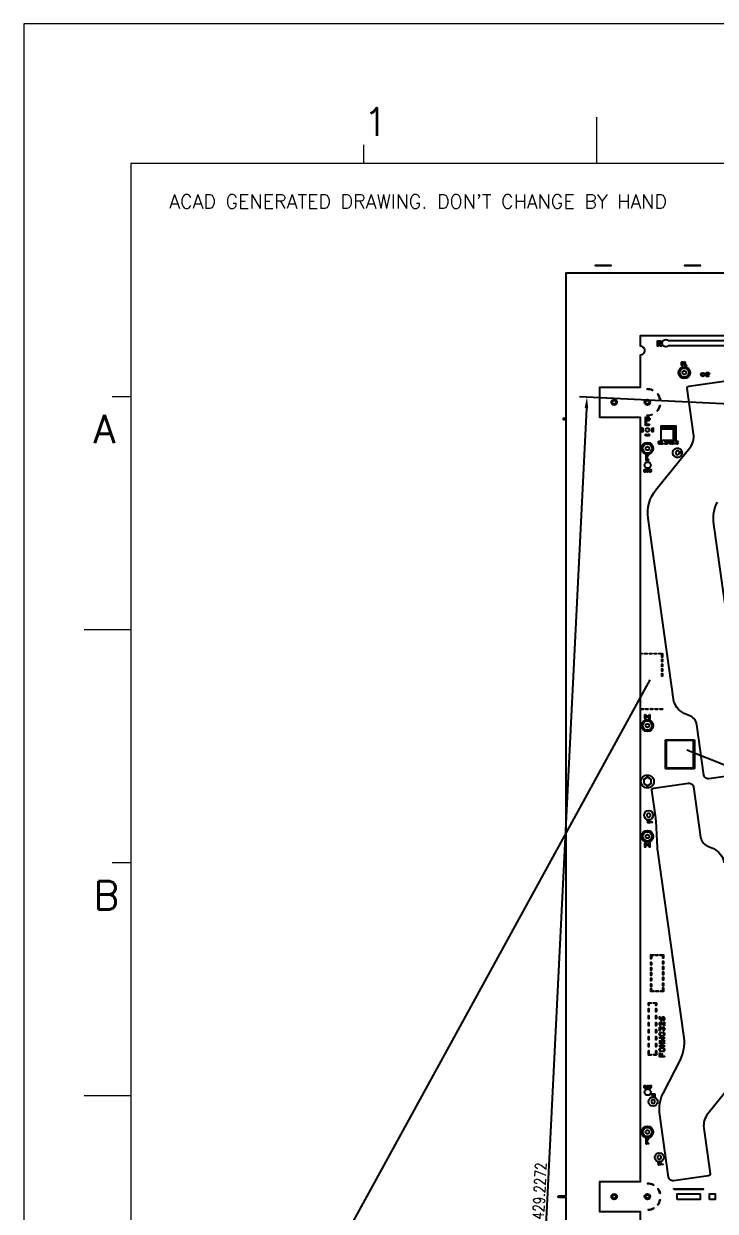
# Model space of a CAD drawing. Header units: millimetres. Extents: x 236 to 1271, y 167 to 899.
# Drawn here: x 236.2 to 423.4, y 577.5 to 898.9 of the extents above; entities that cross this region are included whole.
import ezdxf

# ---------------------------------------------------------------- set-up
doc = ezdxf.new("R2010")
doc.units = ezdxf.units.MM
doc.header["$LTSCALE"] = 23.1
doc.header["$PDMODE"] = 3
doc.header["$PDSIZE"] = 6
doc.layers.get('0').update_dxf_attribs({"linetype": 'CONTINUOUS'})
doc.layers.get('Defpoints').update_dxf_attribs({"linetype": 'CONTINUOUS'})
doc.layers.add('0PAPERF', color=2, linetype='CONTINUOUS', lineweight=0, plot=False)
doc.layers.add('備註', color=1, linetype='CONTINUOUS')
doc.layers.add('尺寸線', color=3, linetype='CONTINUOUS', lineweight=0)
doc.styles.add('SIMPLEX', font='simplex.shx')
doc.styles.get("Standard").update_dxf_attribs({"font": 'simplex.shx', "width": 0.8})
doc.dimstyles.get("Standard").update_dxf_attribs({"dimtxt": 3, "dimasz": 3, "dimexe": 2, "dimexo": 0.35, "dimtad": 1, "dimdec": 4, "dimzin": 0, "dimdsep": 46, "dimtxsty": 'Standard', "dimcen": 0.09, "dimazin": 0, "dimtp": 0.01, "dimtm": 0.01, "dimtfac": 1, "dimtofl": 0, "dimtmove": 0, "dimatfit": 3, "dimfxl": 0, "dimtolj": 1, "dimtzin": 0, "dimarcsym": 0})

# ---------------------------------------------------------------- blocks, each defined once
blk = doc.blocks.new('*D7')
at = {"layer": 'Defpoints', "color": 0}
for p in [(429.63, 795.8), (367.35, 369.14), (408.29, 367.1)]:
    blk.add_point(p, dxfattribs=at)
at = {"layer": '尺寸線', "color": 0, "lineweight": -2}
for p, q in [((429.28, 795.81), (386.69, 797.93)), ((388.54, 794.84), (367.5, 372.13)), ((407.94, 367.12), (365.35, 369.24))]:
    blk.add_line(p, q, dxfattribs=at)
at = {"layer": '尺寸線', "color": 0}
for points in [[(389.04, 794.81), (388.04, 794.86), (388.69, 797.83)], [(367, 372.16), (368, 372.11), (367.35, 369.14)]]:
    blk.add_solid(points, dxfattribs=at)
at = {"layer": '尺寸線', "color": 0, "insert": (375.87, 582.98), "char_height": 3, "attachment_point": 5, "rotation": 87.1501}
blk.add_mtext('\\A1;429.2272', dxfattribs=at)

msp = doc.modelspace()

# ---------------------------------------------------------------- linework, layer by layer
at = {"lineweight": 0}
for p, q in [((391.33644, 861.02562), (391.33644, 873.64089)), ((328.26009, 861.02562), (328.26009, 866.07173)), ((265.18374, 861.02562), (265.18374, 187.3702)), ((1239.08258, 861.02562), (265.18374, 861.02562)), ((265.18374, 797.94927), (260.13763, 797.94927)), ((265.18374, 734.87292), (252.56847, 734.87292)), ((265.18374, 671.79657), (260.13763, 671.79657)), ((265.18374, 608.72022), (252.56847, 608.72022))]:
    msp.add_line(p, q, dxfattribs=at)
for p, q in [((406.49622, 788.25), (406.22963, 788.51659)), ((408.34617, 622.24363), (409.45269, 622.98131))]:
    msp.add_line(p, q)
for points in [[(381.05626, 581.2475, -1), (381.05626, 581.6475), (383.05626, 581.6475), (383.05626, 831.4475), (529.85626, 831.4475), (529.85626, 833.4475, -1), (530.25626, 833.4475), (530.25626, 831.4475), (677.05626, 831.4475), (677.05626, 581.6475), (679.05626, 581.6475, -1), (679.05626, 581.2475), (677.05626, 581.2475), (677.05626, 385.9475), (668.10626, 385.9475), (668.10626, 376.9475), (677.05626, 376.9475), (677.05626, 331.4475), (530.25626, 331.4475), (530.25626, 329.4475, -1), (529.85626, 329.4475), (529.85626, 331.4475), (383.05626, 331.4475), (383.05626, 581.2475)], [(391.05626, 833.3475, -1), (391.05626, 833.5475), (395.05625, 833.5475, -1), (395.05625, 833.3475)], [(415.25626, 833.3475, -1), (415.25626, 833.5475), (419.25625, 833.5475, -1), (419.25625, 833.3475)], [(409.05626, 812.4475, -0.414216), (410.05626, 813.4475, -0.182679), (410.7177, 813.1975), (530.80626, 813.1975), (530.80626, 811.6975), (410.7177, 811.6975, -0.182679), (410.05626, 811.4475, -0.414216)], [(414.32933, 806.43108), (414.32933, 806.85823), (414.32933, 807.28538, -0.414239), (414.39933, 807.35538), (414.72681, 807.35538, -0.234442), (414.78268, 807.328), (414.89195, 807.18562, -0.166397), (414.90641, 807.14267), (414.90641, 807.00095, -0.166398), (414.89195, 806.958), (414.78268, 806.81561, -0.234442), (414.72681, 806.78823), (414.46933, 806.78823), (414.46933, 806.43108, -1)], [(415.12933, 806.43108), (415.12933, 807.28538, -1), (415.26933, 807.28538), (415.26933, 806.50108), (415.63641, 806.50108, -1), (415.63641, 806.36108), (415.19933, 806.36108, -0.414239)], [(414.55626, 804.4475, -0.414217), (415.05626, 804.9475, -0.414217), (415.55626, 804.4475, -0.414217), (415.05626, 803.9475, -0.414217)], [(420.83067, 803.73219), (420.83067, 803.96707), (420.83067, 804.20195, -0.190123), (420.85476, 804.26345), (421.0733, 804.49855, -0.209079), (421.13944, 804.52727), (421.57608, 804.52727, -0.209079), (421.64222, 804.49855), (421.86076, 804.26345, -0.394811), (421.86038, 804.14049), (421.64256, 803.90617, -0.209905), (421.5763, 803.87707), (421.01067, 803.87707), (421.01067, 803.76734), (421.17843, 803.58687), (421.5763, 803.58687, -1), (421.5763, 803.40687), (421.13944, 803.40687, -0.209079), (421.0733, 803.4356), (420.85476, 803.67069, -0.190123)], [(382.30626, 791.9475, -0.414222), (382.55626, 792.1975, -0.414222), (382.80626, 791.9475, -0.414222), (382.55626, 791.6975, -0.414222)], [(404.50051, 790.80069), (404.50051, 791.54999), (404.50051, 792.29929, -0.414226), (404.62551, 792.42429), (405.37735, 792.42429, -0.235848), (405.47728, 792.37439), (405.66489, 792.12593, -0.163746), (405.69031, 792.05037), (405.69031, 791.79891, -0.163734), (405.66489, 791.72336), (405.47728, 791.4749, -0.23584), (405.37735, 791.42499), (404.75051, 791.42499), (404.75051, 790.80069, -1)], [(404.99339, 792.84806, -1), (404.99513, 792.94804, 0.091818), (406.25236, 793.15823, -1), (406.28653, 793.06425, -0.091818)], [(404.55626, 788.9475, -0.414217), (405.05626, 789.4475, -0.414217), (405.55626, 788.9475, -0.414217), (405.05626, 788.4475, -0.414217)], [(409.09788, 789.28432), (412.01558, 789.28432), (412.01558, 786.36663, 1), (412.09678, 786.36663), (412.09678, 789.28432), (412.13538, 789.28432), (412.13538, 786.36663, 1), (412.21658, 786.36663), (412.21658, 789.28432), (412.25518, 789.28432), (412.25518, 786.36663, 1), (412.33638, 786.36663), (412.33638, 789.28432), (412.49648, 789.28432, 1), (412.49648, 789.36553), (412.33638, 789.36553), (412.33638, 789.40412), (412.49648, 789.40412, 1), (412.49648, 789.48533), (412.33638, 789.48533), (412.33638, 789.52392), (412.49648, 789.52392, 1), (412.49648, 789.60513), (412.33638, 789.60513), (412.33638, 789.76522, 1), (412.25518, 789.76522), (412.25518, 789.60513), (412.21658, 789.60513), (412.21658, 789.76522, 1), (412.13538, 789.76522), (412.13538, 789.60513), (412.09678, 789.60513), (412.09678, 789.76522, 1), (412.01558, 789.76522), (412.01558, 789.60513), (409.09788, 789.60513, 1), (409.09788, 789.52392), (412.01558, 789.52392), (412.01558, 789.48533), (409.09788, 789.48533, 1), (409.09788, 789.40412), (412.01558, 789.40412), (412.01558, 789.36553), (409.09788, 789.36553, 1)], [(404.55626, 783.9475, -0.414217), (405.05626, 784.4475, -0.414217), (405.55626, 783.9475, -0.414217), (405.05626, 783.4475, -0.414217)], [(408.09538, 785.29711), (408.09538, 785.40969, -0.156474), (408.10657, 785.44458), (408.16141, 785.52227), (408.10657, 785.59996, -0.156461), (408.09538, 785.63485), (408.09538, 785.74744, -0.156474), (408.10657, 785.78233), (408.18563, 785.89433, -0.245285), (408.23485, 785.92002), (408.39379, 785.92002, -0.245298), (408.44301, 785.89433), (408.52207, 785.78233, -0.156461), (408.53326, 785.74744), (408.53326, 785.63485, -0.156474), (408.52207, 785.59996), (408.46723, 785.52227), (408.52207, 785.44458, -0.156461), (408.53326, 785.40969), (408.53326, 785.29711, -0.156474), (408.52207, 785.26222), (408.44301, 785.15021, -0.245285), (408.39379, 785.12452), (408.23485, 785.12452, -0.245298), (408.18563, 785.15021), (408.10657, 785.26222, -0.156461)], [(410.50636, 785.33171), (410.82424, 785.78204, -1), (410.92228, 785.71284), (410.6044, 785.26251, -1)], [(411.10636, 785.26251, -1), (411.2044, 785.33171), (411.26594, 785.24452), (411.3627, 785.24452), (411.41326, 785.31615), (411.41326, 785.39065), (411.3627, 785.46227), (411.31432, 785.46227, -1), (411.31432, 785.58227), (411.3627, 785.58227), (411.41326, 785.6539), (411.41326, 785.80002), (411.15538, 785.80002, -1), (411.15538, 785.92002), (411.47326, 785.92002, -0.414245), (411.53326, 785.86002), (411.53326, 785.63485, -0.156474), (411.52207, 785.59996), (411.46723, 785.52227), (411.52207, 785.44458, -0.156461), (411.53326, 785.40969), (411.53326, 785.29711, -0.156474), (411.52207, 785.26222), (411.44301, 785.15021, -0.245285), (411.39379, 785.12452), (411.23485, 785.12452, -0.245298), (411.18563, 785.15021)], [(411.69538, 785.29711), (411.69538, 785.40969, -0.156474), (411.70657, 785.44458), (411.76141, 785.52227), (411.70657, 785.59996, -0.156461), (411.69538, 785.63485), (411.69538, 785.74744, -0.156474), (411.70657, 785.78233), (411.78563, 785.89433, -0.245285), (411.83485, 785.92002), (411.99379, 785.92002, -0.245298), (412.04301, 785.89433), (412.12207, 785.78233, -0.156461), (412.13326, 785.74744), (412.13326, 785.63485, -0.156474), (412.12207, 785.59996), (412.06723, 785.52227), (412.12207, 785.44458, -0.156461), (412.13326, 785.40969), (412.13326, 785.29711, -0.156474), (412.12207, 785.26222), (412.04301, 785.15021, -0.245285), (411.99379, 785.12452), (411.83485, 785.12452, -0.245298), (411.78563, 785.15021), (411.70657, 785.26222, -0.156461)], [(412.89538, 785.29711), (412.89538, 785.52227), (412.89538, 785.63485, -0.156474), (412.90657, 785.66974), (413.0651, 785.89433, -0.245285), (413.11432, 785.92002), (413.27326, 785.92002, -1), (413.27326, 785.80002), (413.14541, 785.80002), (413.01538, 785.61581), (413.01538, 785.58227), (413.19379, 785.58227, -0.245298), (413.24301, 785.55658), (413.32207, 785.44458, -0.156461), (413.33326, 785.40969), (413.33326, 785.29711, -0.156474), (413.32207, 785.26222), (413.24301, 785.15021, -0.245285), (413.19379, 785.12452), (413.03485, 785.12452, -0.245298), (412.98563, 785.15021), (412.90657, 785.26222, -0.156461)], [(411.94606, 782.76545, -0.414215), (413.19606, 784.01545, -0.414215), (414.44606, 782.76545, -0.414215), (413.19606, 781.51545, -0.414215)], [(412.69606, 782.76545, 0.414217), (413.19606, 782.26545, 0.366656), (413.68926, 782.68329), (414.15882, 782.74928), (414.11707, 783.04636), (413.64751, 782.98037, 0.289315), (413.19606, 783.26545, 0.414217)], [(404.15893, 777.71229), (404.15893, 778.10964, -0.200121), (404.17373, 778.14515), (404.27275, 778.24418, -0.200121), (404.30826, 778.25898), (404.50694, 778.25898, -0.200121), (404.54245, 778.24418), (404.64163, 778.145, -1), (404.57092, 778.07429), (404.48623, 778.15898), (404.32897, 778.15898), (404.25893, 778.08893), (404.25893, 777.733), (404.32897, 777.66295), (404.48623, 777.66295), (404.57092, 777.74765, -1), (404.64163, 777.67694), (404.54245, 777.57775, -0.200121), (404.50694, 777.56295), (404.30826, 777.56295, -0.200121), (404.27275, 777.57775), (404.17373, 777.67678, -0.200121)], [(404.3012, 779.4139, -0.414215), (405.1512, 780.2639, -0.414215), (406.0012, 779.4139, -0.414215), (405.1512, 778.5639, -0.414215)], [(405.55893, 778.0103), (405.55893, 778.20898, -0.414253), (405.60893, 778.25898), (406.00628, 778.25898, -1), (406.00628, 778.15898), (405.65893, 778.15898), (405.65893, 778.0603), (405.90694, 778.0603, -0.200121), (405.94245, 778.0455), (406.04148, 777.94648, -0.200121), (406.05628, 777.91097), (406.05628, 777.71229, -0.200121), (406.04148, 777.67678), (405.94245, 777.57775, -0.200121), (405.90694, 777.56295), (405.70826, 777.56295, -0.200121), (405.67275, 777.57775), (405.57357, 777.67694, -1), (405.64428, 777.74765), (405.72897, 777.66295), (405.88623, 777.66295), (405.95628, 777.733), (405.95628, 777.89026), (405.88623, 777.9603), (405.60893, 777.9603, -0.414253)], [(404.35647, 728.32336, -1), (404.35647, 728.47436), (404.90663, 728.47436, -1), (404.90663, 728.32336)], [(405.65647, 728.32336, -1), (405.65647, 728.47436), (406.20663, 728.47436, -1), (406.20663, 728.32336)], [(406.95647, 728.32336, -1), (406.95647, 728.47436), (407.50663, 728.47436, -1), (407.50663, 728.32336)], [(408.18146, 728.32328, -1), (408.18146, 728.47428), (409.05626, 728.47428, -0.414239), (409.13176, 728.39878), (409.13176, 727.524, -1), (408.98076, 727.524), (408.98076, 728.32328)], [(408.98071, 726.29899), (408.98071, 726.84915, -1), (409.13171, 726.84915), (409.13171, 726.29899, -1)], [(408.98071, 724.99899), (408.98071, 725.54915, -1), (409.13171, 725.54915), (409.13171, 724.99899, -1)], [(408.98071, 723.69899), (408.98071, 724.24916, -1), (409.13171, 724.24916), (409.13171, 723.69899, -1)], [(408.98071, 722.39899), (408.98071, 722.94916, -1), (409.13171, 722.94916), (409.13171, 722.39899, -1)], [(404.6059, 713.32323, -1), (404.6059, 713.47423), (405.15606, 713.47423, -1), (405.15606, 713.32323)], [(405.9059, 713.32323, -1), (405.9059, 713.47423), (406.45606, 713.47423, -1), (406.45606, 713.32323)], [(407.20589, 713.32323, -1), (407.20589, 713.47423), (407.75606, 713.47423, -1), (407.75606, 713.32323)], [(408.50592, 713.32323, -1), (408.50592, 713.47423), (409.05608, 713.47423, -1), (409.05608, 713.32323)], [(404.55626, 708.9475, -0.414217), (405.05626, 709.4475, -0.414217), (405.55626, 708.9475, -0.414217), (405.05626, 708.4475, -0.414217)], [(409.96969, 697.36773), (409.96969, 704.96773, -0.414228), (410.06969, 705.06773), (417.66969, 705.06773, -0.414228), (417.76969, 704.96773), (417.76969, 697.36773, -0.414228), (417.66969, 697.26773), (410.06969, 697.26773, -0.414228)], [(403.30626, 693.8075, -0.414215), (405.05626, 695.5575, -0.414215), (406.80626, 693.8075, -0.414215), (405.05626, 692.0575, -0.414215)], [(404.90259, 684.68857, 0.414217), (405.40259, 684.18857, 0.414217), (405.90259, 684.68857, 0.414217), (405.40259, 685.18857, 0.414217)], [(405.11033, 683.32292, -1), (405.25887, 683.3438), (405.34521, 682.72947), (405.71312, 682.78118), (405.65097, 683.22335, -1), (405.79951, 683.24423), (405.86166, 682.80205), (406.30383, 682.8642, -1), (406.32471, 682.71566), (405.29181, 682.57049, -0.41424), (405.2071, 682.63433)], [(404.55626, 678.9475, -0.414217), (405.05626, 679.4475, -0.414217), (405.55626, 678.9475, -0.414217), (405.05626, 678.4475, -0.414217)], [(405.94346, 645.86886), (405.94346, 646.83443, -0.414228), (406.04346, 646.93443), (406.67896, 646.93443, -1), (406.67896, 646.73443), (406.14346, 646.73443), (406.14346, 645.86886, -1)], [(407.25511, 646.73443, -1), (407.25511, 646.93443), (407.85511, 646.93443, -1), (407.85511, 646.73443)], [(408.53822, 646.73443, -1), (408.53822, 646.93443), (409.34346, 646.93443, -0.414228), (409.44346, 646.83443), (409.44346, 646.10199, -1), (409.24346, 646.10199), (409.24346, 646.73443)], [(405.94346, 644.22076), (405.94346, 644.83876, -1), (406.14346, 644.83876), (406.14346, 644.22076, -1)], [(405.94346, 642.76676), (405.94346, 643.38476, -1), (406.14346, 643.38476), (406.14346, 642.76676, -1)], [(409.24346, 644.493), (409.24346, 645.111, -1), (409.44346, 645.111), (409.44346, 644.493, -1)], [(409.24346, 643.039), (409.24346, 643.657, -1), (409.44346, 643.657), (409.44346, 643.039, -1)], [(405.94346, 641.38204), (405.94346, 642.00004, -1), (406.14346, 642.00004), (406.14346, 641.38204, -1)], [(405.94346, 639.93494), (405.94346, 640.55294, -1), (406.14346, 640.55294), (406.14346, 639.93494, -1)], [(409.24346, 641.58045), (409.24346, 642.19845, -1), (409.44346, 642.19845), (409.44346, 641.58045, -1)], [(409.24346, 640.13066), (409.24346, 640.74866, -1), (409.44346, 640.74866), (409.44346, 640.13066, -1)], [(405.94346, 638.35266), (405.94346, 638.97066, -1), (406.14346, 638.97066), (406.14346, 638.35266, -1)], [(405.94346, 637.03443), (405.94346, 637.7225, -1), (406.14346, 637.7225), (406.14346, 637.13443), (406.7598, 637.13443, -1), (406.7598, 636.93443), (406.04346, 636.93443, -0.414228)], [(407.37144, 636.93443, -1), (407.37144, 637.13443), (407.97144, 637.13443, -1), (407.97144, 636.93443)], [(408.68372, 636.93443, -1), (408.68372, 637.13443), (409.24346, 637.13443), (409.24346, 637.92233, -1), (409.44346, 637.92233), (409.44346, 637.03443, -0.414228), (409.34346, 636.93443)], [(409.24346, 638.53965), (409.24346, 639.15765, -1), (409.44346, 639.15765), (409.44346, 638.53965, -1)], [(405.32864, 633.28737), (405.32864, 633.85298, -0.414241), (405.40364, 633.92798), (406.01312, 633.92798, -1), (406.01312, 633.77798), (405.47864, 633.77798), (405.47864, 633.28737, -1)], [(406.76752, 633.77798, -1), (406.76752, 633.92798), (407.40364, 633.92798, -0.414241), (407.47864, 633.85298), (407.47864, 633.25277, -1), (407.32864, 633.25277), (407.32864, 633.77798)], [(405.32864, 631.55298), (405.32864, 632.30298, -1), (405.47864, 632.30298), (405.47864, 631.55298, -1)], [(405.32864, 629.65298), (405.32864, 630.40298, -1), (405.47864, 630.40298), (405.47864, 629.65298, -1)], [(407.32864, 631.55298), (407.32864, 632.30298, -1), (407.47864, 632.30298), (407.47864, 631.55298, -1)], [(407.32864, 629.65298), (407.32864, 630.40298, -1), (407.47864, 630.40298), (407.47864, 629.65298, -1)], [(405.32864, 627.75298), (405.32864, 628.50298, -1), (405.47864, 628.50298), (405.47864, 627.75298, -1)], [(407.32864, 627.75298), (407.32864, 628.50298, -1), (407.47864, 628.50298), (407.47864, 627.75298, -1)], [(408.31933, 626.39363), (408.31933, 627.24131, -0.414245), (408.37933, 627.30131), (408.80275, 627.30131, -0.20083), (408.8456, 627.28374), (409.0151, 627.11425), (409.18459, 627.28374, -0.20083), (409.22745, 627.30131), (409.43851, 627.30131, -0.20083), (409.48136, 627.28374), (409.69328, 627.07182, -0.20083), (409.71086, 627.02896), (409.71086, 626.60598, -0.20083), (409.69328, 626.56312), (409.48136, 626.3512, -1), (409.39651, 626.43606), (409.59086, 626.63041), (409.59086, 627.00454), (409.41408, 627.18131), (409.25187, 627.18131), (409.0751, 627.00454), (409.0751, 626.81747, -1), (408.9551, 626.81747), (408.9551, 627.00454), (408.77832, 627.18131), (408.43933, 627.18131), (408.43933, 626.39363, -1)], [(405.32864, 625.85298), (405.32864, 626.60298, -1), (405.47864, 626.60298), (405.47864, 625.85298, -1)], [(405.32864, 623.95298), (405.32864, 624.70298, -1), (405.47864, 624.70298), (405.47864, 623.95298, -1)], [(407.32864, 625.85298), (407.32864, 626.60298, -1), (407.47864, 626.60298), (407.47864, 625.85298, -1)], [(407.32864, 623.95298), (407.32864, 624.70298, -1), (407.47864, 624.70298), (407.47864, 623.95298, -1)], [(408.31933, 625.20598), (408.31933, 625.62896, -0.20083), (408.33691, 625.67182), (408.54883, 625.88374, -0.20083), (408.59168, 625.90131), (409.43851, 625.90131, -0.20083), (409.48136, 625.88374), (409.69328, 625.67182, -0.20083), (409.71086, 625.62896), (409.71086, 625.20598, -0.20083), (409.69328, 625.16312), (409.48136, 624.9512, -0.20083), (409.43851, 624.93363), (408.59168, 624.93363, -0.20083), (408.54883, 624.9512), (408.33691, 625.16312, -0.20083)], [(405.32864, 622.05298), (405.32864, 622.80298, -1), (405.47864, 622.80298), (405.47864, 622.05298, -1)], [(405.32864, 619.85265), (405.32864, 620.90298, -1), (405.47864, 620.90298), (405.47864, 619.92765), (406.04082, 619.92765, -1), (406.04082, 619.77765), (405.40364, 619.77765, -0.414241)], [(406.76748, 619.77798, -1), (406.76755, 619.92798), (407.32864, 619.92769), (407.32864, 620.90298, -1), (407.47864, 620.90298), (407.47864, 619.85269, -0.414526), (407.4036, 619.77765)], [(407.32864, 622.05298), (407.32864, 622.80298, -1), (407.47864, 622.80298), (407.47864, 622.05298, -1)], [(408.31933, 621.00598), (408.31933, 621.42896, -0.20083), (408.33691, 621.47182), (408.54883, 621.68374, -0.20083), (408.59168, 621.70131), (409.43851, 621.70131, -0.20083), (409.48136, 621.68374), (409.69328, 621.47182, -0.20083), (409.71086, 621.42896), (409.71086, 621.00598, -0.20083), (409.69328, 620.96312), (409.48136, 620.7512, -0.20083), (409.43851, 620.73363), (408.59168, 620.73363, -0.20083), (408.54883, 620.7512), (408.33691, 620.96312, -0.20083)], [(404.18231, 610.99566), (404.18231, 611.39301, -0.200121), (404.19711, 611.42852), (404.29614, 611.52754, -0.200121), (404.33165, 611.54234), (404.53032, 611.54234, -0.200121), (404.56583, 611.52754), (404.66501, 611.42836, -1), (404.5943, 611.35765), (404.50961, 611.44234), (404.35236, 611.44234), (404.28231, 611.3723), (404.28231, 611.01637), (404.35236, 610.94632), (404.50961, 610.94632), (404.5943, 611.03101, -1), (404.66501, 610.9603), (404.56583, 610.86112, -0.200121), (404.53032, 610.84632), (404.33165, 610.84632, -0.200121), (404.29614, 610.86112), (404.19711, 610.96015, -0.200121)], [(405.58231, 611.29367), (405.58231, 611.49234, -0.414253), (405.63231, 611.54234), (406.02966, 611.54234, -1), (406.02966, 611.44234), (405.68231, 611.44234), (405.68231, 611.34367), (405.93032, 611.34367, -0.200121), (405.96583, 611.32887), (406.06486, 611.22984, -0.200121), (406.07966, 611.19433), (406.07966, 610.99566, -0.200121), (406.06486, 610.96015), (405.96583, 610.86112, -0.200121), (405.93032, 610.84632), (405.73165, 610.84632, -0.200121), (405.69614, 610.86112), (405.59695, 610.9603, -1), (405.66766, 611.03101), (405.75236, 610.94632), (405.90961, 610.94632), (405.97966, 611.01637), (405.97966, 611.17362), (405.90961, 611.24367), (405.63231, 611.24367, -0.414253)], [(404.27574, 609.72967, -0.414215), (405.12574, 610.57967, -0.414215), (405.97574, 609.72967, -0.414215), (405.12574, 608.87967, -0.414215)], [(405.95444, 609.1024, -1), (405.95444, 609.2524), (406.47597, 609.2524), (406.99749, 609.2524, -0.414241), (407.07249, 609.1774), (407.07249, 608.48204, -1), (406.92249, 608.48204), (406.92249, 609.1024), (406.55097, 609.1024), (406.55097, 608.65588, -1), (406.40097, 608.65588), (406.40097, 609.1024)], [(406.09301, 607.17036, 0.414217), (406.59301, 606.67036, 0.414217), (407.09301, 607.17036, 0.414217), (406.59301, 607.67036, 0.414217)], [(404.55626, 598.9475, -0.414217), (405.05626, 599.4475, -0.414217), (405.55626, 598.9475, -0.414217), (405.05626, 598.4475, -0.414217)], [(407.78589, 592.09934, 0.414217), (408.28589, 591.59934, 0.414217), (408.78589, 592.09934, 0.414217), (408.28589, 592.59934, 0.414217)], [(407.99362, 590.73369, -1), (408.14216, 590.75457), (408.2285, 590.14024), (408.59641, 590.19195), (408.53426, 590.63412, -1), (408.6828, 590.655), (408.74495, 590.21282), (409.18713, 590.27497, -1), (409.208, 590.12643), (408.1751, 589.98126, -0.41424), (408.0904, 590.0451)], [(407.87387, 583.52381, -1), (407.95437, 583.58314, -0.091503), (408.52576, 582.408, -1), (408.42938, 582.38132, 0.091503)]]:
    msp.add_lwpolyline(points, format="xyb", close=True)
for points in [[(657.05626, 814.4475), (403.05626, 814.4475), (403.05626, 811.6975, -0.414215), (404.30626, 810.4475, -0.414215), (403.05626, 809.1975), (403.05626, 800.4475), (392.05626, 800.4475), (392.05626, 792.4475), (403.05626, 792.4475), (403.05626, 728.47436), (403.05647, 728.47436), (403.60664, 728.47436, -1), (403.60664, 728.32336), (403.05647, 728.32336)], [(407.77226, 811.74457), (407.77226, 812.36543), (407.77226, 812.98629, -0.414226), (407.89726, 813.11129), (408.51812, 813.11129, -0.200077), (408.6069, 813.07429), (408.81308, 812.86811, -0.200077), (408.85008, 812.77934), (408.85008, 812.57238, -0.200077), (408.81308, 812.48361), (408.6069, 812.27743, -0.200077), (408.51812, 812.24043), (408.40599, 812.24043)], [(408.40599, 812.24043), (408.81346, 811.83296, -1), (408.63669, 811.65618), (408.05244, 812.24043), (408.02226, 812.24043), (408.02226, 811.74457, -1), (407.77226, 811.74457)], [(431.21911, 695.88102), (421.71537, 694.54535, -0.147966), (421.14305, 694.63422), (420.92247, 694.74018, -0.250642), (420.36616, 695.50201), (418.44775, 709.15219, 0.256384), (416.7201, 711.465), (414.9983, 712.24895, -0.256388), (412.11875, 716.10354), (405.2342, 765.08964, -0.207998), (407.3655, 772.77447), (416.51274, 784.07073, 0.207969), (417.57802, 787.91254), (415.84566, 800.23893, -0.41437), (416.27106, 800.80376), (425.77505, 802.13945, -0.147928)], [(406.46471, 799.76055, -1), (406.42558, 799.66852, 0.104909), (404.99982, 799.94705, -1), (404.99821, 800.04703)], [(408.56419, 797.25644, -1), (408.46675, 797.23397, 0.106282), (407.84218, 798.56614)], [(407.72583, 794.18401, 0.111014), (408.4377, 795.54424, -1), (408.53431, 795.51843)], [(403.6163, 789.645), (403.88288, 789.37842, 0.088223), (403.80626, 788.9475, 0.088221), (403.88288, 788.51659), (403.6163, 788.25)], [(404.35876, 790.38746, -0.113254), (405.05626, 790.5475, -0.113254), (405.75376, 790.38746)], [(405.75376, 790.38746), (405.48717, 790.12088, 0.088223), (405.05626, 790.1975, 0.088221), (404.62534, 790.12088), (404.35876, 790.38746)], [(404.35876, 787.50754), (404.62534, 787.77413, 0.088223), (405.05626, 787.6975, 0.088221), (405.48717, 787.77413), (405.75376, 787.50754)], [(405.75376, 787.50754, -0.113255), (405.05626, 787.3475, -0.113253), (404.35876, 787.50754)], [(406.22963, 788.51659, 0.088223), (406.30626, 788.9475, 0.088221), (406.22963, 789.37842), (406.49622, 789.645)], [(406.49622, 789.645, -0.113254), (406.65626, 788.9475, -0.113254), (406.49622, 788.25)], [(408.91432, 785.12452), (408.83485, 785.12452, -1), (408.83485, 785.24452), (408.85432, 785.24452), (408.85432, 785.69068, -0.727583), (408.78583, 785.78204)], [(408.78583, 785.78204), (408.8651, 785.89433, -0.734049), (408.97432, 785.86002), (408.97432, 785.24452), (408.99379, 785.24452, -1), (408.99379, 785.12452), (408.91432, 785.12452)], [(409.90109, 785.21007), (410.06003, 785.54782, -0.291832), (410.1146, 785.58227), (410.1627, 785.58227), (410.21326, 785.6539), (410.21326, 785.72839), (410.1627, 785.80002), (410.06594, 785.80002), (410.0044, 785.71284, -1), (409.90636, 785.78204), (409.98563, 785.89433, -0.245285), (410.03485, 785.92002), (410.19379, 785.92002, -0.245298), (410.24301, 785.89433), (410.32207, 785.78233, -0.156461), (410.33326, 785.74744), (410.33326, 785.63485, -0.156474), (410.32207, 785.59996), (410.24301, 785.48796, -0.245285), (410.19379, 785.46227), (410.1524, 785.46227), (410.04993, 785.24452)], [(410.04993, 785.24452), (410.27326, 785.24452, -1), (410.27326, 785.12452), (409.95566, 785.12452, -0.551305), (409.90109, 785.21007)], [(404.73086, 780.76265), (404.73086, 782.20304, -1), (404.88086, 782.20304), (404.88086, 781.7237)], [(404.88086, 781.24199), (404.88086, 780.76265, -1), (404.73086, 780.76265)], [(404.88086, 781.7237), (405.24081, 782.24562, -1), (405.36429, 782.16046), (404.89696, 781.48284), (405.36429, 780.80523, -1), (405.24081, 780.72007), (404.88086, 781.24199)], [(405.1076, 777.56295), (405.00826, 777.56295, -1), (405.00826, 777.66295), (405.0576, 777.66295), (405.0576, 778.08827)], [(405.0576, 778.08827), (405.04362, 778.07429, -1), (404.97291, 778.145)], [(404.97291, 778.145), (405.07209, 778.24418, -0.669786), (405.1576, 778.20898), (405.1576, 777.66295), (405.20694, 777.66295, -1), (405.20694, 777.56295), (405.1076, 777.56295)], [(423.93552, 769.43569, 0.154617), (422.93043, 763.47967), (430.04987, 712.82217, -0.021814)], [(403.05647, 728.32336), (403.05626, 728.32336), (403.05626, 719.47409, -0.414577), (403.13185, 719.39859), (403.13185, 718.84843, -0.414576), (403.05626, 718.77293), (403.05626, 718.1741, -0.414577), (403.13185, 718.0986), (403.13185, 717.54843, -0.414576), (403.05626, 717.47293), (403.05626, 716.8741, -0.414577), (403.13185, 716.7986), (403.13185, 716.24844, -0.414576), (403.05626, 716.17294), (403.05626, 715.5741, -0.414577), (403.13185, 715.4986), (403.13185, 714.94844, -0.414576), (403.05626, 714.87294), (403.05626, 714.34909, -0.414283), (403.13177, 714.27359), (403.13177, 713.47428), (403.93107, 713.47428, -1), (403.93107, 713.32328), (403.05627, 713.32328)], [(403.05627, 713.32328), (403.05626, 713.32328), (403.05626, 585.4475), (392.05626, 585.4475), (392.05626, 577.4475), (403.05626, 577.4475), (403.05626, 503.47436), (403.05647, 503.47436), (403.60664, 503.47436, -1), (403.60664, 503.32336), (403.05647, 503.32336)], [(404.36263, 710.81012), (404.36263, 711.8035, -0.63678), (404.52684, 711.88016), (405.05866, 711.43698), (405.59047, 711.88016, -0.63678), (405.75468, 711.8035), (405.75468, 710.81012, -1), (405.55468, 710.81012), (405.55468, 711.59)], [(404.56263, 711.59), (404.56263, 710.81012, -1), (404.36263, 710.81012)], [(405.55468, 711.59), (405.12267, 711.22999, -0.362064), (404.99464, 711.22999), (404.56263, 711.59)], [(430.54702, 615.12053), (421.39977, 603.82427, 0.207969), (420.3345, 599.98246), (422.06686, 587.65608, -0.41437), (421.64146, 587.09125), (412.13747, 585.75555, -0.147928), (411.56528, 585.84436), (411.34476, 585.95068, -0.250656), (410.7885, 586.71225), (408.41284, 603.61594, -0.154616), (409.41793, 609.57196), (413.977, 618.45931, 0.154617), (414.98209, 624.41534), (407.86264, 675.07283, -0.021814), (407.77911, 675.94076), (407.40436, 683.08985, 0.02121), (407.32419, 683.934), (406.26797, 691.44941, -0.414221), (406.69341, 692.01399), (416.19714, 693.34965, -0.147966), (416.76947, 693.26078), (416.99005, 693.15482, -0.250642), (417.54636, 692.39299), (419.46477, 678.74281, 0.256384), (421.19242, 676.43), (422.91421, 675.64606, -0.256388), (425.79377, 671.79146)], [(404.36263, 676.0915), (404.36263, 677.08488, -0.63678), (404.52684, 677.16154), (405.05866, 676.71836), (405.59047, 677.16154, -0.63678), (405.75468, 677.08488), (405.75468, 676.0915, -1), (405.55468, 676.0915), (405.55468, 676.87137)], [(404.56263, 676.87137), (404.56263, 676.0915, -1), (404.36263, 676.0915)], [(405.55468, 676.87137), (405.12267, 676.51136, -0.362064), (404.99464, 676.51136), (404.56263, 676.87137)], [(408.31933, 629.6179), (408.31933, 630.04131, -1), (408.43933, 630.04131), (408.43933, 629.64233), (408.82803, 629.25363), (408.9551, 629.25363), (408.9551, 629.82896, -0.20083), (408.97267, 629.87182), (409.18459, 630.08374, -0.20083), (409.22745, 630.10131), (409.43851, 630.10131, -0.20083), (409.48136, 630.08374), (409.69328, 629.87182, -0.20083), (409.71086, 629.82896), (409.71086, 629.40598, -0.20083), (409.69328, 629.36312), (409.48136, 629.1512, -0.20083), (409.43851, 629.13363), (409.0151, 629.13363)], [(409.0151, 629.13363), (408.80361, 629.13363, -0.20083), (408.76075, 629.1512), (408.33691, 629.57504, -0.20083), (408.31933, 629.6179)], [(408.31933, 628.00598), (408.31933, 628.42896, -0.20083), (408.33691, 628.47182), (408.54883, 628.68374, -0.20083), (408.59168, 628.70131), (408.80275, 628.70131, -0.20083), (408.8456, 628.68374), (409.05752, 628.47182, -0.20083), (409.0751, 628.42896), (409.0751, 628.24958), (409.59086, 627.90574)], [(409.59086, 627.90574), (409.59086, 628.64131, -1), (409.71086, 628.64131), (409.71086, 627.79363, -0.599847), (409.61746, 627.74379), (408.98193, 628.16747, -0.251432), (408.9551, 628.21747), (408.9551, 628.40454), (408.77832, 628.58131), (408.61611, 628.58131), (408.43933, 628.40454), (408.43933, 628.03041), (408.63368, 627.83606, -1), (408.54883, 627.7512), (408.33691, 627.96312, -0.20083), (408.31933, 628.00598)], [(409.45269, 624.38131), (408.37933, 624.38131, -1), (408.37933, 624.50131), (409.65086, 624.50131, -0.742958), (409.68402, 624.39131), (409.12326, 624.01747)], [(408.37933, 623.53363, -1), (408.37933, 623.65363), (409.45269, 623.65363)], [(409.12326, 624.01747), (409.68402, 623.64363, -0.74297), (409.65086, 623.53363), (408.37933, 623.53363)], [(409.45269, 623.65363), (408.98181, 623.96755, -0.535201), (408.98181, 624.06739), (409.45269, 624.38131)], [(409.45269, 622.98131), (408.37933, 622.98131, -1), (408.37933, 623.10131), (409.65086, 623.10131, -0.742958), (409.68402, 622.99131), (408.5775, 622.25363)], [(408.5775, 622.25363), (409.65086, 622.25363, -1), (409.65086, 622.13363), (408.37933, 622.13363, -0.742958), (408.34617, 622.24363)], [(408.31933, 619.39363), (408.31933, 620.24131, -1), (408.43933, 620.24131), (408.43933, 619.45363), (408.9551, 619.45363), (408.9551, 620.02939, -1), (409.0751, 620.02939), (409.0751, 619.45363), (409.65086, 619.45363, -1), (409.65086, 619.33363), (409.0151, 619.33363)], [(409.0151, 619.33363), (408.37933, 619.33363, -0.414245), (408.31933, 619.39363)], [(405.08098, 611.37163), (405.067, 611.35765, -1), (404.99629, 611.42836)], [(405.13098, 610.84632), (405.03165, 610.84632, -1), (405.03165, 610.94632), (405.08098, 610.94632), (405.08098, 611.37163)], [(404.99629, 611.42836), (405.09547, 611.52754, -0.669786), (405.18098, 611.49234), (405.18098, 610.94632), (405.23032, 610.94632, -1), (405.23032, 610.84632), (405.13098, 610.84632)], [(404.73086, 595.76265), (404.73086, 597.20304, -1), (404.88086, 597.20304), (404.88086, 596.7237)], [(404.88086, 596.24199), (404.88086, 595.76265, -1), (404.73086, 595.76265)], [(404.88086, 596.7237), (405.24081, 597.24562, -1), (405.36429, 597.16046), (404.89696, 596.48284), (405.36429, 595.80523, -1), (405.24081, 595.72007), (404.88086, 596.24199)], [(406.66742, 584.66684, -1), (406.62266, 584.57742, 0.113856), (405.09319, 584.94731)], [(407.84598, 579.33387, 0.096875), (408.43674, 580.54065, -1), (408.53332, 580.51474)], [(405.2799, 577.95466, 0.109398), (406.73362, 578.37562, -1), (406.78155, 578.28785)]]:
    msp.add_lwpolyline(points, format="xyb")
for points in [[(408.02226, 812.49043), (408.46635, 812.49043), (408.60008, 812.62416), (408.60008, 812.72756), (408.46635, 812.86129), (408.02226, 812.86129)], [(414.46933, 806.92823), (414.69263, 806.92823), (414.76641, 807.02438), (414.76641, 807.11923), (414.69263, 807.21538), (414.46933, 807.21538)], [(421.01067, 804.05707), (421.53709, 804.05707), (421.67197, 804.20217), (421.53708, 804.34727), (421.17843, 804.34727), (421.01067, 804.1668)], [(404.75051, 791.67499), (405.31511, 791.67499), (405.44031, 791.84081), (405.44031, 792.00848), (405.31511, 792.17429), (404.75051, 792.17429)], [(408.79538, 786.06452), (408.79538, 790.06452), (412.79538, 790.06452), (412.79538, 786.06452)], [(412.09678, 789.48533), (412.09678, 789.52392), (412.13538, 789.52392), (412.13538, 789.48533)], [(412.09678, 789.36553), (412.09678, 789.40412), (412.13538, 789.40412), (412.13538, 789.36553)], [(412.21658, 789.48533), (412.21658, 789.52392), (412.25518, 789.52392), (412.25518, 789.48533)], [(412.21658, 789.36553), (412.21658, 789.40412), (412.25518, 789.40412), (412.25518, 789.36553)], [(408.21538, 785.6539), (408.26594, 785.58227), (408.3627, 785.58227), (408.41326, 785.6539), (408.41326, 785.72839), (408.3627, 785.80002), (408.26594, 785.80002), (408.21538, 785.72839)], [(408.21538, 785.31615), (408.26594, 785.24452), (408.3627, 785.24452), (408.41326, 785.31615), (408.41326, 785.39065), (408.3627, 785.46227), (408.26594, 785.46227), (408.21538, 785.39065)], [(411.81538, 785.6539), (411.86594, 785.58227), (411.9627, 785.58227), (412.01326, 785.6539), (412.01326, 785.72839), (411.9627, 785.80002), (411.86594, 785.80002), (411.81538, 785.72839)], [(411.81538, 785.31615), (411.86594, 785.24452), (411.9627, 785.24452), (412.01326, 785.31615), (412.01326, 785.39065), (411.9627, 785.46227), (411.86594, 785.46227), (411.81538, 785.39065)], [(413.01538, 785.31615), (413.06594, 785.24452), (413.1627, 785.24452), (413.21326, 785.31615), (413.21326, 785.39065), (413.1627, 785.46227), (413.01538, 785.46227)], [(410.16969, 697.46773), (417.56969, 697.46773), (417.56969, 704.86773), (410.16969, 704.86773)], [(404.05626, 693.23015), (405.05626, 692.6528), (406.05626, 693.23015), (406.05626, 694.38485), (405.05626, 694.9622), (404.05626, 694.38485)], [(409.0751, 629.25363), (409.41408, 629.25363), (409.59086, 629.43041), (409.59086, 629.80454), (409.41408, 629.98131), (409.25187, 629.98131), (409.0751, 629.80454)], [(408.43933, 625.23041), (408.61611, 625.05363), (409.41408, 625.05363), (409.59086, 625.23041), (409.59086, 625.60454), (409.41408, 625.78131), (408.61611, 625.78131), (408.43933, 625.60454)], [(408.43933, 621.03041), (408.61611, 620.85363), (409.41408, 620.85363), (409.59086, 621.03041), (409.59086, 621.40454), (409.41408, 621.58131), (408.61611, 621.58131), (408.43933, 621.40454)], [(412.17293, 583.34953), (412.17293, 583.54953), (420.17293, 583.54953), (420.17293, 583.34953)], [(413.16265, 580.6975), (413.16265, 582.1975), (419.36265, 582.1975), (419.36265, 580.6975)], [(421.86265, 580.6975), (421.86265, 582.1975), (423.40547, 582.1975), (423.40547, 580.6975)]]:
    msp.add_lwpolyline(points, close=True)
for centre, radius in [((415.05626, 804.4475), 1.6), ((415.05626, 804.4475), 1.25), ((420.05626, 803.9475), 0.5), ((420.05626, 803.9475), 0.35), ((396.05626, 796.4475), 0.75), ((405.05626, 796.4475), 0.75), ((396.05626, 796.4475), 0.5), ((405.05626, 796.4475), 0.5), ((405.05626, 783.9475), 1.6), ((405.05626, 783.9475), 1.25), ((409.55405, 785.24081), 0.06), ((412.55405, 785.24081), 0.06), ((405.05626, 708.9475), 1.6), ((405.05626, 708.9475), 1.25), ((405.40259, 684.68857), 1.25), ((405.05626, 678.9475), 1.6), ((405.05626, 678.9475), 1.25), ((406.59301, 607.17036), 1.25), ((405.05626, 598.9475), 1.6), ((405.05626, 598.9475), 1.25), ((408.28589, 592.09934), 1.25), ((396.05626, 581.4475), 0.75), ((396.05626, 581.4475), 0.5), ((405.05626, 581.4475), 0.75), ((405.05626, 581.4475), 0.5)]:
    msp.add_circle(centre, radius)
for centre, radius, start, end in [((405.05625, 796.4475), 3.6, 66.968544, 90.923896), ((407.88198, 798.5964), 0.05, 37.250344, 217.250344), ((405.05625, 796.4475), 3.60001, 12.985667, 37.252198), ((407.76396, 794.15167), 0.05, 139.70695, 319.70695), ((405.05626, 796.44751), 3.6, 319.705803, 345.044061), ((405.05626, 788.9475), 1.6, 154.154989, 180.000042), ((405.05626, 788.9475), 1.6, 179.999958, 205.845011), ((405.09372, 584.99731), 0.05, 89.395522, 269.395522), ((405.05625, 581.4475), 3.6, 63.413683, 89.395296), ((407.88584, 579.30367), 0.05, 142.849923, 322.849923), ((405.05626, 581.4475), 3.6, 322.850588, 344.983255), ((405.2831, 577.90476), 0.05, 93.66372, 273.66372), ((405.05627, 581.44751), 3.6, 273.663442, 298.636056)]:
    msp.add_arc(centre, radius, start, end)
at = {"layer": '0PAPERF', "lineweight": 0}
for p, q in [((1270.88047, 898.88662), (236.16504, 898.88662)), ((236.16504, 898.88662), (236.16504, 167.18577))]:
    msp.add_line(p, q, dxfattribs=at)
at = {"layer": '備註'}
for p, q in [((405.74921, 721.27968), (324.916, 574.00512)), ((415.72368, 702.39197), (730.62075, 576.46512))]:
    msp.add_line(p, q, dxfattribs=at)

# ---------------------------------------------------------------- texts
at = {"lineweight": 0, "style": 'SIMPLEX'}
for s, height, p in [('1', 7.56916, (328.26009, 868.59479)), ('A', 7.67008, (255.09152, 785.334)), ('B', 7.67008, (255.09152, 659.1813))]:
    msp.add_text(s, height=height, dxfattribs=at).set_placement(p)
at = {"color": 3, "lineweight": 0, "style": 'SIMPLEX'}
msp.add_text("ACAD GENERATED DRAWING. DON'T CHANGE BY HAND", height=3.784581, dxfattribs=at).set_placement((275.56994, 848.91597))

# ---------------------------------------------------------------- dimensions: what is measured, and where the dimension line sits
at = {"layer": '尺寸線'}
dim = msp.add_linear_dim(base=(367.34795, 369.13725), p1=(429.62663, 795.79566), p2=(408.28588, 367.09934), angle=267.1501364, dimstyle='Standard', dxfattribs=at)
dim.commit()
dim.dimension.update_dxf_attribs({"geometry": '*D7', "text_midpoint": (377.98795, 582.87542), "dimtype": 161})

doc.saveas('drawing.dxf')
